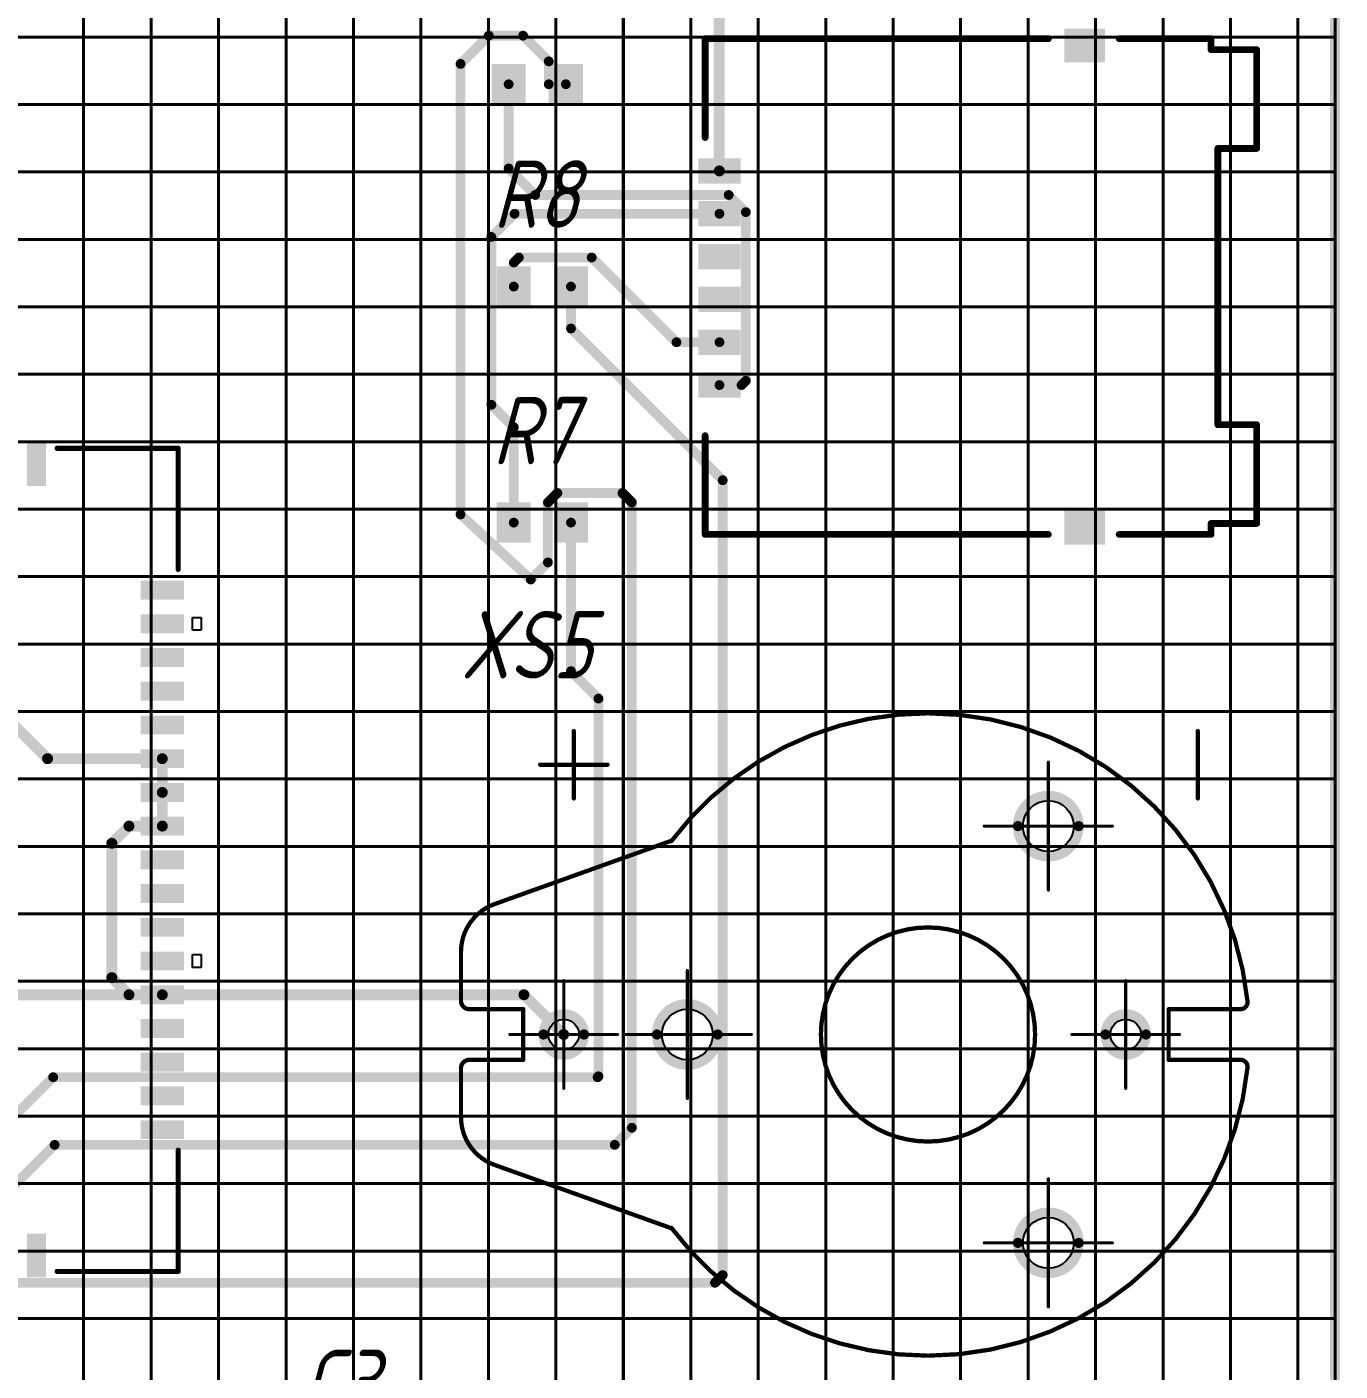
# Model space of a CAD drawing. Header units: millimetres. Extents: x 95 to 923, y 69 to 658.
# Drawn here: x 354.8 to 432.6, y 318.9 to 398.6 of the extents above; entities that cross this region are included whole.
import ezdxf

# ---------------------------------------------------------------- set-up
doc = ezdxf.new("R2010")
doc.units = ezdxf.units.MM
for name, color, linetype in [('Mechanical11', 56, 'Continuous'), ('Mechanical12', 56, 'Continuous'), ('Mechanical7', 56, 'Continuous'), ('Mechanical9', 56, 'Continuous')]:
    doc.layers.add(name, color=color, linetype=linetype)
doc.styles.add('GOST type A', font='', dxfattribs={"height": 0.2})
doc.styles.get('GOST type A').set_extended_font_data('GOST type A', italic=True)

msp = doc.modelspace()

# ---------------------------------------------------------------- hatches: boundary and pattern name
at = {"layer": 'Mechanical12'}
for points in [[(416.292, 398.522), (416.292, 396.522), (418.692, 396.522), (418.692, 398.522)], [(416.292, 398.522), (416.292, 396.522), (418.692, 396.522), (418.692, 398.522)], [(382.332, 394.028), (384.352, 394.028), (384.352, 396.416), (382.332, 396.416)], [(382.332, 394.028), (384.352, 394.028), (384.352, 396.416), (382.332, 396.416)], [(385.724, 394.028), (387.745, 394.028), (387.745, 396.416), (385.724, 396.416)], [(385.724, 394.028), (387.745, 394.028), (387.745, 396.416), (385.724, 396.416)], [(394.592, 390.832), (394.592, 389.332), (397.092, 389.332), (397.092, 390.832)], [(394.592, 390.832), (394.592, 389.332), (397.092, 389.332), (397.092, 390.832)], [(394.592, 388.292), (394.592, 386.792), (397.092, 386.792), (397.092, 388.292)], [(394.592, 388.292), (394.592, 386.792), (397.092, 386.792), (397.092, 388.292)], [(394.592, 385.752), (394.592, 384.252), (397.092, 384.252), (397.092, 385.752)], [(394.592, 385.752), (394.592, 384.252), (397.092, 384.252), (397.092, 385.752)], [(382.635, 382.028), (384.656, 382.028), (384.656, 384.416), (382.635, 384.416)], [(382.635, 382.028), (384.656, 382.028), (384.656, 384.416), (382.635, 384.416)], [(386.028, 382.028), (388.049, 382.028), (388.049, 384.416), (386.028, 384.416)], [(386.028, 382.028), (388.049, 382.028), (388.049, 384.416), (386.028, 384.416)], [(394.592, 383.212), (394.592, 381.712), (397.092, 381.712), (397.092, 383.212)], [(394.592, 383.212), (394.592, 381.712), (397.092, 381.712), (397.092, 383.212)], [(394.592, 380.672), (394.592, 379.172), (397.092, 379.172), (397.092, 380.672)], [(394.592, 380.672), (394.592, 379.172), (397.092, 379.172), (397.092, 380.672)], [(394.592, 378.132), (394.592, 376.632), (397.092, 376.632), (397.092, 378.132)], [(394.592, 378.132), (394.592, 376.632), (397.092, 376.632), (397.092, 378.132)], [(355.901, 373.977), (354.782, 373.977), (354.782, 371.396), (355.901, 371.396)], [(355.901, 373.977), (354.782, 373.977), (354.782, 371.396), (355.901, 371.396)], [(382.635, 368.028), (384.656, 368.028), (384.656, 370.416), (382.635, 370.416)], [(382.635, 368.028), (384.656, 368.028), (384.656, 370.416), (382.635, 370.416)], [(386.028, 368.028), (388.049, 368.028), (388.049, 370.416), (386.028, 370.416)], [(386.028, 368.028), (388.049, 368.028), (388.049, 370.416), (386.028, 370.416)], [(416.292, 369.922), (416.292, 367.922), (418.692, 367.922), (418.692, 369.922)], [(416.292, 369.922), (416.292, 367.922), (418.692, 367.922), (418.692, 369.922)], [(361.516, 365.781), (361.516, 364.662), (364.097, 364.662), (364.097, 365.781)], [(361.516, 365.781), (361.516, 364.662), (364.097, 364.662), (364.097, 365.781)], [(361.516, 363.781), (361.516, 362.662), (364.097, 362.662), (364.097, 363.781)], [(361.516, 363.781), (361.516, 362.662), (364.097, 362.662), (364.097, 363.781)], [(361.516, 361.781), (361.516, 360.662), (364.097, 360.662), (364.097, 361.781)], [(361.516, 361.781), (361.516, 360.662), (364.097, 360.662), (364.097, 361.781)], [(361.516, 359.781), (361.516, 358.662), (364.097, 358.662), (364.097, 359.781)], [(361.516, 359.781), (361.516, 358.662), (364.097, 358.662), (364.097, 359.781)], [(361.516, 357.781), (361.516, 356.662), (364.097, 356.662), (364.097, 357.781)], [(361.516, 357.781), (361.516, 356.662), (364.097, 356.662), (364.097, 357.781)], [(361.516, 355.781), (361.516, 354.662), (364.097, 354.662), (364.097, 355.781)], [(361.516, 355.781), (361.516, 354.662), (364.097, 354.662), (364.097, 355.781)], [(361.516, 353.781), (361.516, 352.662), (364.097, 352.662), (364.097, 353.781)], [(361.516, 353.781), (361.516, 352.662), (364.097, 352.662), (364.097, 353.781)], [(361.516, 351.781), (361.516, 350.662), (364.097, 350.662), (364.097, 351.781)], [(361.516, 351.781), (361.516, 350.662), (364.097, 350.662), (364.097, 351.781)], [(361.516, 349.781), (361.516, 348.662), (364.097, 348.662), (364.097, 349.781)], [(361.516, 349.781), (361.516, 348.662), (364.097, 348.662), (364.097, 349.781)], [(361.516, 347.781), (361.516, 346.662), (364.097, 346.662), (364.097, 347.781)], [(361.516, 347.781), (361.516, 346.662), (364.097, 346.662), (364.097, 347.781)], [(361.516, 345.781), (361.516, 344.662), (364.097, 344.662), (364.097, 345.781)], [(361.516, 345.781), (361.516, 344.662), (364.097, 344.662), (364.097, 345.781)], [(361.516, 343.781), (361.516, 342.662), (364.097, 342.662), (364.097, 343.781)], [(361.516, 343.781), (361.516, 342.662), (364.097, 342.662), (364.097, 343.781)], [(361.516, 341.781), (361.516, 340.662), (364.097, 340.662), (364.097, 341.781)], [(361.516, 341.781), (361.516, 340.662), (364.097, 340.662), (364.097, 341.781)], [(361.516, 339.781), (361.516, 338.662), (364.097, 338.662), (364.097, 339.781)], [(361.516, 339.781), (361.516, 338.662), (364.097, 338.662), (364.097, 339.781)], [(361.516, 337.781), (361.516, 336.662), (364.097, 336.662), (364.097, 337.781)], [(361.516, 337.781), (361.516, 336.662), (364.097, 336.662), (364.097, 337.781)], [(361.516, 335.781), (361.516, 334.662), (364.097, 334.662), (364.097, 335.781)], [(361.516, 335.781), (361.516, 334.662), (364.097, 334.662), (364.097, 335.781)], [(361.516, 333.781), (361.516, 332.662), (364.097, 332.662), (364.097, 333.781)], [(361.516, 333.781), (361.516, 332.662), (364.097, 332.662), (364.097, 333.781)], [(355.901, 327.048), (354.782, 327.048), (354.782, 324.466), (355.901, 324.466)], [(355.901, 327.048), (354.782, 327.048), (354.782, 324.466), (355.901, 324.466)]]:
    msp.add_hatch(color=7, dxfattribs=at).paths.add_polyline_path(points)

# ---------------------------------------------------------------- linework, layer by layer
at = {"layer": 'Mechanical11', "color": 7}
for p, q in [((415.342, 351.222), (415.342, 352.729)), ((415.342, 352.729), (415.636, 352.7)), ((415.636, 352.7), (415.919, 352.614)), ((415.919, 352.614), (416.179, 352.475)), ((416.179, 352.475), (416.408, 352.288)), ((416.408, 352.288), (416.595, 352.059)), ((416.595, 352.059), (416.734, 351.799)), ((416.734, 351.799), (416.82, 351.516)), ((413.864, 350.928), (413.835, 351.222)), ((413.835, 351.222), (415.342, 351.222)), ((413.949, 350.645), (413.864, 350.928)), ((416.849, 351.222), (415.342, 351.222)), ((415.342, 351.222), (415.342, 349.715)), ((416.82, 351.516), (416.849, 351.222)), ((414.089, 350.384), (413.949, 350.645)), ((414.276, 350.156), (414.089, 350.384)), ((414.504, 349.969), (414.276, 350.156)), ((414.765, 349.829), (414.504, 349.969)), ((415.048, 349.744), (414.765, 349.829)), ((415.342, 349.715), (415.048, 349.744)), ((393.937, 338.864), (393.937, 340.371)), ((393.937, 340.371), (394.231, 340.342)), ((394.231, 340.342), (394.514, 340.256)), ((394.514, 340.256), (394.774, 340.117)), ((394.774, 340.117), (395.003, 339.929)), ((395.003, 339.929), (395.19, 339.701)), ((395.19, 339.701), (395.329, 339.44)), ((386.607, 338.864), (387.515, 338.864)), ((386.607, 337.956), (386.607, 338.864)), ((387.515, 338.864), (387.484, 338.629)), ((392.459, 338.57), (392.43, 338.864)), ((392.43, 338.864), (393.937, 338.864)), ((395.444, 338.864), (393.937, 338.864)), ((393.937, 338.864), (393.937, 337.356)), ((395.329, 339.44), (395.415, 339.158)), ((395.415, 339.158), (395.444, 338.864)), ((419.927, 338.864), (420.835, 338.864)), ((419.927, 337.956), (419.927, 338.864)), ((420.835, 338.864), (420.804, 338.629)), ((387.061, 338.077), (386.842, 337.987)), ((387.249, 338.222), (387.061, 338.077)), ((387.393, 338.41), (387.249, 338.222)), ((387.484, 338.629), (387.393, 338.41)), ((392.544, 338.287), (392.459, 338.57)), ((392.684, 338.026), (392.544, 338.287)), ((420.381, 338.077), (420.162, 337.987)), ((420.569, 338.222), (420.381, 338.077)), ((420.713, 338.41), (420.569, 338.222)), ((420.804, 338.629), (420.713, 338.41)), ((386.842, 337.987), (386.607, 337.956)), ((392.871, 337.798), (392.684, 338.026)), ((393.099, 337.61), (392.871, 337.798)), ((393.36, 337.471), (393.099, 337.61)), ((393.643, 337.385), (393.36, 337.471)), ((393.937, 337.356), (393.643, 337.385)), ((420.162, 337.987), (419.927, 337.956)), ((415.342, 326.505), (415.342, 328.013)), ((415.342, 328.013), (415.636, 327.984)), ((415.636, 327.984), (415.919, 327.898)), ((415.919, 327.898), (416.179, 327.759)), ((416.179, 327.759), (416.408, 327.571)), ((416.408, 327.571), (416.595, 327.343)), ((416.595, 327.343), (416.734, 327.082)), ((416.734, 327.082), (416.82, 326.8)), ((413.864, 326.211), (413.835, 326.505)), ((413.835, 326.505), (415.342, 326.505)), ((413.949, 325.929), (413.864, 326.211)), ((416.849, 326.505), (415.342, 326.505)), ((415.342, 326.505), (415.342, 324.998)), ((416.82, 326.8), (416.849, 326.505)), ((414.089, 325.668), (413.949, 325.929)), ((414.276, 325.44), (414.089, 325.668)), ((414.504, 325.252), (414.276, 325.44)), ((414.765, 325.113), (414.504, 325.252)), ((415.048, 325.027), (414.765, 325.113)), ((415.342, 324.998), (415.048, 325.027))]:
    msp.add_line(p, q, dxfattribs=at)
at = {"layer": 'Mechanical12', "color": 7}
for p, q in [((364.605, 362.841), (364.605, 363.603)), ((364.605, 363.603), (365.113, 363.603)), ((365.113, 363.603), (365.113, 362.841)), ((365.113, 362.841), (364.605, 362.841)), ((414.276, 352.288), (414.504, 352.475)), ((414.504, 352.475), (414.765, 352.614)), ((414.765, 352.614), (415.048, 352.7)), ((415.048, 352.7), (415.342, 352.729)), ((415.342, 352.729), (415.342, 351.222)), ((413.864, 351.516), (413.949, 351.799)), ((413.949, 351.799), (414.089, 352.059)), ((414.089, 352.059), (414.276, 352.288)), ((413.835, 351.222), (413.864, 351.516)), ((415.342, 351.222), (413.835, 351.222)), ((415.342, 349.715), (415.342, 351.222)), ((415.342, 351.222), (416.849, 351.222)), ((416.82, 350.928), (416.734, 350.645)), ((416.849, 351.222), (416.82, 350.928)), ((416.408, 350.156), (416.179, 349.969)), ((416.595, 350.384), (416.408, 350.156)), ((416.734, 350.645), (416.595, 350.384)), ((415.636, 349.744), (415.342, 349.715)), ((415.919, 349.829), (415.636, 349.744)), ((416.179, 349.969), (415.919, 349.829)), ((364.605, 342.841), (364.605, 343.603)), ((364.605, 343.603), (365.113, 343.603)), ((365.113, 342.841), (364.605, 342.841)), ((365.113, 343.603), (365.113, 342.841)), ((385.965, 339.505), (386.153, 339.65)), ((386.153, 339.65), (386.372, 339.74)), ((386.372, 339.74), (386.607, 339.771)), ((386.607, 338.864), (386.607, 339.771)), ((386.607, 339.771), (386.842, 339.74)), ((386.607, 339.771), (386.607, 338.864)), ((386.842, 339.74), (387.061, 339.65)), ((387.061, 339.65), (387.249, 339.505)), ((392.544, 339.44), (392.684, 339.701)), ((392.684, 339.701), (392.871, 339.929)), ((392.871, 339.929), (393.099, 340.117)), ((393.099, 340.117), (393.36, 340.256)), ((393.36, 340.256), (393.643, 340.342)), ((393.643, 340.342), (393.937, 340.371)), ((393.937, 340.371), (393.937, 338.864)), ((419.285, 339.505), (419.473, 339.65)), ((419.473, 339.65), (419.692, 339.74)), ((419.692, 339.74), (419.927, 339.771)), ((419.927, 338.864), (419.927, 339.771)), ((419.927, 339.771), (420.162, 339.74)), ((419.927, 339.771), (419.927, 338.864)), ((420.162, 339.74), (420.381, 339.65)), ((420.381, 339.65), (420.569, 339.505)), ((385.699, 338.864), (385.73, 339.099)), ((386.607, 338.864), (385.699, 338.864)), ((385.699, 338.864), (386.607, 338.864)), ((385.73, 338.629), (385.699, 338.864)), ((385.73, 339.099), (385.821, 339.317)), ((385.821, 339.317), (385.965, 339.505)), ((387.515, 338.864), (386.607, 338.864)), ((386.607, 338.864), (386.607, 337.956)), ((387.249, 339.505), (387.393, 339.317)), ((387.393, 339.317), (387.484, 339.099)), ((387.484, 339.099), (387.515, 338.864)), ((392.43, 338.864), (392.459, 339.158)), ((393.937, 338.864), (392.43, 338.864)), ((392.459, 339.158), (392.544, 339.44)), ((393.937, 337.356), (393.937, 338.864)), ((393.937, 338.864), (395.444, 338.864)), ((395.444, 338.864), (395.415, 338.57)), ((419.019, 338.864), (419.05, 339.099)), ((419.927, 338.864), (419.019, 338.864)), ((419.019, 338.864), (419.927, 338.864)), ((419.05, 338.629), (419.019, 338.864)), ((419.05, 339.099), (419.141, 339.317)), ((419.141, 339.317), (419.285, 339.505)), ((420.835, 338.864), (419.927, 338.864)), ((419.927, 338.864), (419.927, 337.956)), ((420.569, 339.505), (420.713, 339.317)), ((420.713, 339.317), (420.804, 339.099)), ((420.804, 339.099), (420.835, 338.864)), ((385.821, 338.41), (385.73, 338.629)), ((385.965, 338.222), (385.821, 338.41)), ((386.153, 338.077), (385.965, 338.222)), ((386.372, 337.987), (386.153, 338.077)), ((395.329, 338.287), (395.19, 338.026)), ((395.415, 338.57), (395.329, 338.287)), ((419.141, 338.41), (419.05, 338.629)), ((419.285, 338.222), (419.141, 338.41)), ((419.473, 338.077), (419.285, 338.222)), ((419.692, 337.987), (419.473, 338.077)), ((386.607, 337.956), (386.372, 337.987)), ((394.231, 337.385), (393.937, 337.356)), ((394.514, 337.471), (394.231, 337.385)), ((394.774, 337.61), (394.514, 337.471)), ((395.003, 337.798), (394.774, 337.61)), ((395.19, 338.026), (395.003, 337.798)), ((419.927, 337.956), (419.692, 337.987)), ((414.276, 327.571), (414.504, 327.759)), ((414.504, 327.759), (414.765, 327.898)), ((414.765, 327.898), (415.048, 327.984)), ((415.048, 327.984), (415.342, 328.013)), ((415.342, 328.013), (415.342, 326.505)), ((413.864, 326.8), (413.949, 327.082)), ((413.949, 327.082), (414.089, 327.343)), ((414.089, 327.343), (414.276, 327.571)), ((413.835, 326.505), (413.864, 326.8)), ((415.342, 326.505), (413.835, 326.505)), ((415.342, 324.998), (415.342, 326.505)), ((415.342, 326.505), (416.849, 326.505)), ((416.82, 326.211), (416.734, 325.929)), ((416.849, 326.505), (416.82, 326.211)), ((416.408, 325.44), (416.179, 325.252)), ((416.595, 325.668), (416.408, 325.44)), ((416.734, 325.929), (416.595, 325.668)), ((415.636, 325.027), (415.342, 324.998)), ((415.919, 325.113), (415.636, 325.027)), ((416.179, 325.252), (415.919, 325.113))]:
    msp.add_line(p, q, dxfattribs=at)
for points, const_width in [([(432.342, 250.022), (432.342, 611.222)], 0.6), ([(432.342, 250.022), (432.342, 611.222)], 0.6), ([(432.342, 250.022), (432.342, 611.222)], 0.6), ([(432.342, 250.022), (432.342, 611.222)], 0.6), ([(395.831, 390.082), (395.831, 410.631)], 0.646), ([(380.49, 396.427), (382.166, 398.104)], 0.58), ([(382.166, 398.104), (384.198, 398.104)], 0.58), ([(384.198, 398.104), (385.722, 396.58)], 0.58), ([(394.992, 392.062), (394.992, 397.922)], 0.4), ([(394.992, 397.922), (415.342, 397.922)], 0.4), ([(419.542, 397.922), (424.992, 397.922)], 0.4), ([(424.992, 397.272), (424.992, 397.922)], 0.4), ([(424.992, 397.272), (427.692, 397.272)], 0.4), ([(427.692, 391.412), (427.692, 397.272)], 0.4), ([(380.49, 369.707), (380.49, 396.427)], 0.58), ([(385.722, 395.222), (385.722, 396.58)], 0.58), ([(383.342, 390.23), (383.342, 395.222)], 0.58), ([(385.722, 395.222), (386.734, 395.222)], 0.58), ([(425.392, 375.032), (425.392, 391.412)], 0.4), ([(425.392, 391.412), (427.692, 391.412)], 0.4), ([(383.342, 390.23), (384.917, 388.655)], 0.58), ([(395.831, 390.082), (395.842, 390.082)], 0.646), ([(384.917, 388.655), (396.39, 388.655)], 0.58), ([(396.39, 388.655), (397.406, 387.639)], 0.58), ([(382.318, 386.166), (383.694, 387.542)], 0.58), ([(383.694, 387.542), (395.842, 387.542)], 0.58), ([(397.406, 377.636), (397.406, 387.639)], 0.58), ([(382.318, 376.209), (382.318, 386.166)], 0.58), ([(383.646, 384.648), (383.944, 384.947)], 0.58), ([(383.944, 384.947), (388.266, 384.947)], 0.58), ([(388.266, 384.947), (393.291, 379.922)], 0.58), ([(383.646, 383.222), (383.646, 384.648)], 0.58), ([(387.038, 380.735), (387.038, 383.222)], 0.58), ([(387.038, 380.735), (396.034, 371.739)], 0.58), ([(393.291, 379.922), (395.842, 379.922)], 0.58), ([(397.152, 377.382), (397.406, 377.636)], 0.58), ([(395.842, 377.382), (397.152, 377.382)], 0.58), ([(382.318, 376.209), (383.646, 374.882)], 0.58), ([(383.646, 369.222), (383.646, 374.882)], 0.58), ([(425.392, 375.032), (427.692, 375.032)], 0.4), ([(427.692, 369.172), (427.692, 375.032)], 0.4), ([(394.992, 368.522), (394.992, 374.382)], 0.4), ([(356.567, 373.631), (363.751, 373.631)], 0.305), ([(363.751, 366.447), (363.751, 373.631)], 0.305), ([(396.034, 324.596), (396.034, 371.739)], 0.58), ([(385.671, 370.418), (386.23, 370.977)], 0.58), ([(386.23, 370.977), (390.091, 370.977)], 0.58), ([(390.091, 370.977), (390.65, 370.418)], 0.58), ([(380.49, 369.707), (384.655, 365.846)], 0.58), ([(385.671, 366.862), (385.671, 370.418)], 0.58), ([(390.65, 333.334), (390.65, 370.418)], 0.58), ([(387.038, 360.415), (387.038, 369.222)], 0.58), ([(424.992, 368.522), (424.992, 369.172)], 0.4), ([(424.992, 369.172), (427.692, 369.172)], 0.4), ([(394.992, 368.522), (415.342, 368.522)], 0.4), ([(419.542, 368.522), (424.992, 368.522)], 0.4), ([(384.655, 365.846), (385.671, 366.862)], 0.58), ([(387.038, 360.415), (388.668, 358.785)], 0.58), ([(388.668, 336.382), (388.668, 358.785)], 0.58), ([(353.342, 357.884), (356.004, 355.222)], 0.646), ([(387.207, 352.864), (387.207, 356.864)], 0.254), ([(424.207, 352.864), (424.207, 356.864)], 0.254), ([(356.004, 355.222), (362.807, 355.222)], 0.646), ([(362.807, 353.222), (362.807, 355.222)], 0.646), ([(385.207, 354.864), (389.207, 354.864)], 0.254), ([(362.807, 351.222), (362.807, 353.222)], 0.646), ([(359.814, 350.206), (360.83, 351.222)], 0.646), ([(360.83, 351.222), (362.807, 351.222)], 0.646), ([(359.814, 342.238), (359.814, 350.206)], 0.646), ([(382.505, 346.597), (393.017, 350.364)], 0.254), ([(380.517, 340.864), (380.517, 343.773)], 0.254), ([(359.814, 342.238), (360.83, 341.222)], 0.646), ([(352.194, 341.222), (360.83, 341.222)], 0.646), ([(360.83, 341.222), (362.807, 341.222)], 0.646), ([(362.807, 341.222), (384.249, 341.222)], 0.646), ([(384.249, 341.222), (386.607, 338.864)], 0.646), ([(381.017, 340.364), (384.207, 340.364)], 0.254), ([(384.207, 337.364), (384.207, 340.364)], 0.254), ([(422.477, 337.364), (422.477, 340.364)], 0.254), ([(422.477, 340.364), (426.707, 340.364)], 0.254), ([(381.017, 337.364), (384.207, 337.364)], 0.254), ([(422.477, 337.364), (426.707, 337.364)], 0.254), ([(347.342, 327.339), (356.334, 336.331)], 0.58), ([(356.334, 336.331), (388.618, 336.331)], 0.58), ([(380.517, 333.954), (380.517, 336.864)], 0.254), ([(388.618, 336.331), (388.668, 336.382)], 0.58), ([(389.634, 332.318), (390.65, 333.334)], 0.58), ([(351.342, 327.238), (356.422, 332.318)], 0.58), ([(356.422, 332.318), (389.634, 332.318)], 0.58), ([(363.751, 324.812), (363.751, 331.997)], 0.305), ([(382.505, 331.13), (393.017, 327.364)], 0.254), ([(356.567, 324.812), (363.751, 324.812)], 0.305), ([(395.577, 324.139), (396.034, 324.596)], 0.58), ([(349.647, 324.139), (395.577, 324.139)], 0.58)]:
    msp.add_lwpolyline(points, dxfattribs=dict(at, const_width=const_width))
for points, const_width in [([(382.021, 398.104, 1), (382.311, 398.104, 1)], 0.29), ([(382.021, 398.104, 1), (382.311, 398.104, 1)], 0.29), ([(384.053, 398.104, 1), (384.343, 398.104, 1)], 0.29), ([(384.053, 398.104, 1), (384.343, 398.104, 1)], 0.29), ([(394.892, 397.922, 1), (395.092, 397.922, 1)], 0.2), ([(394.892, 397.922, 1), (395.092, 397.922, 1)], 0.2), ([(415.242, 397.922, 1), (415.442, 397.922, 1)], 0.2), ([(419.442, 397.922, 1), (419.642, 397.922, 1)], 0.2), ([(424.892, 397.922, 1), (425.092, 397.922, 1)], 0.2), ([(424.892, 397.922, 1), (425.092, 397.922, 1)], 0.2), ([(424.892, 397.272, 1), (425.092, 397.272, 1)], 0.2), ([(424.892, 397.272, 1), (425.092, 397.272, 1)], 0.2), ([(427.592, 397.272, 1), (427.792, 397.272, 1)], 0.2), ([(427.592, 397.272, 1), (427.792, 397.272, 1)], 0.2), ([(380.345, 396.427, 1), (380.635, 396.427, 1)], 0.29), ([(380.345, 396.427, 1), (380.635, 396.427, 1)], 0.29), ([(385.577, 396.58, 1), (385.867, 396.58, 1)], 0.29), ([(385.577, 396.58, 1), (385.867, 396.58, 1)], 0.29), ([(383.197, 395.222, 1), (383.487, 395.222, 1)], 0.29), ([(385.577, 395.222, 1), (385.867, 395.222, 1)], 0.29), ([(385.577, 395.222, 1), (385.867, 395.222, 1)], 0.29), ([(386.589, 395.222, 1), (386.879, 395.222, 1)], 0.29), ([(394.892, 392.062, 1), (395.092, 392.062, 1)], 0.2), ([(425.292, 391.412, 1), (425.492, 391.412, 1)], 0.2), ([(425.292, 391.412, 1), (425.492, 391.412, 1)], 0.2), ([(427.592, 391.412, 1), (427.792, 391.412, 1)], 0.2), ([(427.592, 391.412, 1), (427.792, 391.412, 1)], 0.2), ([(383.197, 390.23, 1), (383.487, 390.23, 1)], 0.29), ([(383.197, 390.23, 1), (383.487, 390.23, 1)], 0.29), ([(395.67, 390.082, 1), (395.993, 390.082, 1)], 0.323), ([(395.67, 390.082, 1), (395.993, 390.082, 1)], 0.323), ([(395.68, 390.082, 1), (396.003, 390.082, 1)], 0.323), ([(384.772, 388.655, 1), (385.062, 388.655, 1)], 0.29), ([(384.772, 388.655, 1), (385.062, 388.655, 1)], 0.29), ([(396.245, 388.655, 1), (396.535, 388.655, 1)], 0.29), ([(396.245, 388.655, 1), (396.535, 388.655, 1)], 0.29), ([(383.549, 387.542, 1), (383.839, 387.542, 1)], 0.29), ([(383.549, 387.542, 1), (383.839, 387.542, 1)], 0.29), ([(395.697, 387.542, 1), (395.987, 387.542, 1)], 0.29), ([(397.261, 387.639, 1), (397.551, 387.639, 1)], 0.29), ([(397.261, 387.639, 1), (397.551, 387.639, 1)], 0.29), ([(382.173, 386.166, 1), (382.463, 386.166, 1)], 0.29), ([(382.173, 386.166, 1), (382.463, 386.166, 1)], 0.29), ([(383.799, 384.947, 1), (384.089, 384.947, 1)], 0.29), ([(383.799, 384.947, 1), (384.089, 384.947, 1)], 0.29), ([(388.121, 384.947, 1), (388.411, 384.947, 1)], 0.29), ([(388.121, 384.947, 1), (388.411, 384.947, 1)], 0.29), ([(383.501, 384.648, 1), (383.791, 384.648, 1)], 0.29), ([(383.501, 384.648, 1), (383.791, 384.648, 1)], 0.29), ([(383.501, 383.222, 1), (383.791, 383.222, 1)], 0.29), ([(386.893, 383.222, 1), (387.183, 383.222, 1)], 0.29), ([(386.893, 380.735, 1), (387.183, 380.735, 1)], 0.29), ([(386.893, 380.735, 1), (387.183, 380.735, 1)], 0.29), ([(393.146, 379.922, 1), (393.436, 379.922, 1)], 0.29), ([(393.146, 379.922, 1), (393.436, 379.922, 1)], 0.29), ([(395.697, 379.922, 1), (395.987, 379.922, 1)], 0.29), ([(397.261, 377.636, 1), (397.551, 377.636, 1)], 0.29), ([(397.261, 377.636, 1), (397.551, 377.636, 1)], 0.29), ([(395.697, 377.382, 1), (395.987, 377.382, 1)], 0.29), ([(397.007, 377.382, 1), (397.297, 377.382, 1)], 0.29), ([(397.007, 377.382, 1), (397.297, 377.382, 1)], 0.29), ([(382.173, 376.209, 1), (382.463, 376.209, 1)], 0.29), ([(382.173, 376.209, 1), (382.463, 376.209, 1)], 0.29), ([(383.501, 374.882, 1), (383.791, 374.882, 1)], 0.29), ([(383.501, 374.882, 1), (383.791, 374.882, 1)], 0.29), ([(425.292, 375.032, 1), (425.492, 375.032, 1)], 0.2), ([(425.292, 375.032, 1), (425.492, 375.032, 1)], 0.2), ([(427.592, 375.032, 1), (427.792, 375.032, 1)], 0.2), ([(427.592, 375.032, 1), (427.792, 375.032, 1)], 0.2), ([(394.892, 374.382, 1), (395.092, 374.382, 1)], 0.2), ([(356.491, 373.631, 1), (356.643, 373.631, 1)], 0.152), ([(363.675, 373.631, 1), (363.828, 373.631, 1)], 0.152), ([(363.675, 373.631, 1), (363.828, 373.631, 1)], 0.152), ([(395.889, 371.739, 1), (396.179, 371.739, 1)], 0.29), ([(395.889, 371.739, 1), (396.179, 371.739, 1)], 0.29), ([(386.085, 370.977, 1), (386.375, 370.977, 1)], 0.29), ([(386.085, 370.977, 1), (386.375, 370.977, 1)], 0.29), ([(389.946, 370.977, 1), (390.236, 370.977, 1)], 0.29), ([(389.946, 370.977, 1), (390.236, 370.977, 1)], 0.29), ([(380.345, 369.707, 1), (380.635, 369.707, 1)], 0.29), ([(380.345, 369.707, 1), (380.635, 369.707, 1)], 0.29), ([(385.526, 370.418, 1), (385.816, 370.418, 1)], 0.29), ([(385.526, 370.418, 1), (385.816, 370.418, 1)], 0.29), ([(390.505, 370.418, 1), (390.795, 370.418, 1)], 0.29), ([(390.505, 370.418, 1), (390.795, 370.418, 1)], 0.29), ([(383.501, 369.222, 1), (383.791, 369.222, 1)], 0.29), ([(386.893, 369.222, 1), (387.183, 369.222, 1)], 0.29), ([(424.892, 369.172, 1), (425.092, 369.172, 1)], 0.2), ([(424.892, 369.172, 1), (425.092, 369.172, 1)], 0.2), ([(427.592, 369.172, 1), (427.792, 369.172, 1)], 0.2), ([(427.592, 369.172, 1), (427.792, 369.172, 1)], 0.2), ([(394.892, 368.522, 1), (395.092, 368.522, 1)], 0.2), ([(394.892, 368.522, 1), (395.092, 368.522, 1)], 0.2), ([(415.242, 368.522, 1), (415.442, 368.522, 1)], 0.2), ([(419.442, 368.522, 1), (419.642, 368.522, 1)], 0.2), ([(424.892, 368.522, 1), (425.092, 368.522, 1)], 0.2), ([(424.892, 368.522, 1), (425.092, 368.522, 1)], 0.2), ([(385.526, 366.862, 1), (385.816, 366.862, 1)], 0.29), ([(385.526, 366.862, 1), (385.816, 366.862, 1)], 0.29), ([(363.675, 366.447, 1), (363.828, 366.447, 1)], 0.152), ([(384.51, 365.846, 1), (384.8, 365.846, 1)], 0.29), ([(384.51, 365.846, 1), (384.8, 365.846, 1)], 0.29), ([(386.893, 360.415, 1), (387.183, 360.415, 1)], 0.29), ([(386.893, 360.415, 1), (387.183, 360.415, 1)], 0.29), ([(388.523, 358.785, 1), (388.813, 358.785, 1)], 0.29), ([(388.523, 358.785, 1), (388.813, 358.785, 1)], 0.29), ([(408.136, 357.914, 1), (408.263, 357.914, 1)], 0.127), ([(408.144, 357.914, 1), (408.271, 357.914, 1)], 0.127), ([(387.143, 356.864, 1), (387.27, 356.864, 1)], 0.127), ([(424.143, 356.864, 1), (424.27, 356.864, 1)], 0.127), ([(355.842, 355.222, 1), (356.165, 355.222, 1)], 0.323), ([(355.842, 355.222, 1), (356.165, 355.222, 1)], 0.323), ([(362.645, 355.222, 1), (362.968, 355.222, 1)], 0.323), ([(362.645, 355.222, 1), (362.968, 355.222, 1)], 0.323), ([(385.143, 354.864, 1), (385.27, 354.864, 1)], 0.127), ([(389.143, 354.864, 1), (389.27, 354.864, 1)], 0.127), ([(362.645, 353.222, 1), (362.968, 353.222, 1)], 0.323), ([(362.645, 353.222, 1), (362.968, 353.222, 1)], 0.323), ([(417.142, 351.222, 1), (413.542, 351.222, 1)], 0.6), ([(417.142, 351.222, 1), (413.542, 351.222, 1)], 0.6), ([(387.143, 352.864, 1), (387.27, 352.864, 1)], 0.127), ([(424.143, 352.864, 1), (424.27, 352.864, 1)], 0.127), ([(360.668, 351.222, 1), (360.991, 351.222, 1)], 0.323), ([(360.668, 351.222, 1), (360.991, 351.222, 1)], 0.323), ([(362.645, 351.222, 1), (362.968, 351.222, 1)], 0.323), ([(362.645, 351.222, 1), (362.968, 351.222, 1)], 0.323), ([(413.392, 351.222, 1), (413.692, 351.222, 1)], 0.3), ([(413.392, 351.222, 1), (413.692, 351.222, 1)], 0.3), ([(416.992, 351.222, 1), (417.292, 351.222, 1)], 0.3), ([(416.992, 351.222, 1), (417.292, 351.222, 1)], 0.3), ([(359.652, 350.206, 1), (359.975, 350.206, 1)], 0.323), ([(359.652, 350.206, 1), (359.975, 350.206, 1)], 0.323), ([(392.93, 350.332, 1), (393.057, 350.332, 1)], 0.127), ([(392.953, 350.364, 1), (393.08, 350.364, 1)], 0.127), ([(382.427, 346.592, 1), (382.554, 346.592, 1)], 0.127), ([(382.442, 346.597, 1), (382.569, 346.597, 1)], 0.127), ([(414.557, 338.864, 1), (401.857, 338.864, 1)], 0.254), ([(380.453, 343.773, 1), (380.58, 343.773, 1)], 0.127), ([(380.453, 343.773, 1), (380.58, 343.773, 1)], 0.127), ([(359.652, 342.238, 1), (359.975, 342.238, 1)], 0.323), ([(359.652, 342.238, 1), (359.975, 342.238, 1)], 0.323), ([(360.668, 341.222, 1), (360.991, 341.222, 1)], 0.323), ([(360.668, 341.222, 1), (360.991, 341.222, 1)], 0.323), ([(360.668, 341.222, 1), (360.991, 341.222, 1)], 0.323), ([(362.645, 341.222, 1), (362.968, 341.222, 1)], 0.323), ([(362.645, 341.222, 1), (362.968, 341.222, 1)], 0.323), ([(384.087, 341.222, 1), (384.41, 341.222, 1)], 0.323), ([(384.087, 341.222, 1), (384.41, 341.222, 1)], 0.323), ([(380.453, 340.864, 1), (380.58, 340.864, 1)], 0.127), ([(380.453, 340.864, 1), (380.58, 340.864, 1)], 0.127), ([(380.953, 340.364, 1), (381.08, 340.364, 1)], 0.127), ([(380.953, 340.364, 1), (381.08, 340.364, 1)], 0.127), ([(384.143, 340.364, 1), (384.27, 340.364, 1)], 0.127), ([(384.143, 340.364, 1), (384.27, 340.364, 1)], 0.127), ([(395.737, 338.864, 1), (392.137, 338.864, 1)], 0.6), ([(395.737, 338.864, 1), (392.137, 338.864, 1)], 0.6), ([(422.413, 340.364, 1), (422.54, 340.364, 1)], 0.127), ([(422.413, 340.364, 1), (422.54, 340.364, 1)], 0.127), ([(426.643, 340.364, 1), (426.77, 340.364, 1)], 0.127), ([(426.643, 340.364, 1), (426.77, 340.364, 1)], 0.127), ([(427.086, 340.858, 1), (427.213, 340.858, 1)], 0.127), ([(427.093, 340.783, 1), (427.22, 340.783, 1)], 0.127), ([(387.807, 338.864, 1), (385.407, 338.864, 1)], 0.6), ([(387.807, 338.864, 1), (385.407, 338.864, 1)], 0.6), ([(421.127, 338.864, 1), (418.727, 338.864, 1)], 0.6), ([(421.127, 338.864, 1), (418.727, 338.864, 1)], 0.6), ([(385.257, 338.864, 1), (385.557, 338.864, 1)], 0.3), ([(385.257, 338.864, 1), (385.557, 338.864, 1)], 0.3), ([(386.445, 338.864, 1), (386.768, 338.864, 1)], 0.323), ([(387.657, 338.864, 1), (387.957, 338.864, 1)], 0.3), ([(387.657, 338.864, 1), (387.957, 338.864, 1)], 0.3), ([(391.987, 338.864, 1), (392.287, 338.864, 1)], 0.3), ([(391.987, 338.864, 1), (392.287, 338.864, 1)], 0.3), ([(395.587, 338.864, 1), (395.887, 338.864, 1)], 0.3), ([(395.587, 338.864, 1), (395.887, 338.864, 1)], 0.3), ([(401.793, 338.864, 1), (401.92, 338.864, 1)], 0.127), ([(414.493, 338.864, 1), (414.62, 338.864, 1)], 0.127), ([(418.577, 338.864, 1), (418.877, 338.864, 1)], 0.3), ([(418.577, 338.864, 1), (418.877, 338.864, 1)], 0.3), ([(420.977, 338.864, 1), (421.277, 338.864, 1)], 0.3), ([(420.977, 338.864, 1), (421.277, 338.864, 1)], 0.3), ([(380.953, 337.364, 1), (381.08, 337.364, 1)], 0.127), ([(380.953, 337.364, 1), (381.08, 337.364, 1)], 0.127), ([(384.143, 337.364, 1), (384.27, 337.364, 1)], 0.127), ([(384.143, 337.364, 1), (384.27, 337.364, 1)], 0.127), ([(422.413, 337.364, 1), (422.54, 337.364, 1)], 0.127), ([(422.413, 337.364, 1), (422.54, 337.364, 1)], 0.127), ([(426.64, 337.364, 1), (426.767, 337.364, 1)], 0.127), ([(426.643, 337.364, 1), (426.77, 337.364, 1)], 0.127), ([(356.189, 336.331, 1), (356.479, 336.331, 1)], 0.29), ([(356.189, 336.331, 1), (356.479, 336.331, 1)], 0.29), ([(380.453, 336.864, 1), (380.58, 336.864, 1)], 0.127), ([(380.453, 336.864, 1), (380.58, 336.864, 1)], 0.127), ([(388.473, 336.331, 1), (388.763, 336.331, 1)], 0.29), ([(388.473, 336.331, 1), (388.763, 336.331, 1)], 0.29), ([(388.523, 336.382, 1), (388.813, 336.382, 1)], 0.29), ([(388.523, 336.382, 1), (388.813, 336.382, 1)], 0.29), ([(427.086, 336.869, 1), (427.213, 336.869, 1)], 0.127), ([(427.093, 336.941, 1), (427.22, 336.941, 1)], 0.127), ([(380.453, 333.954, 1), (380.58, 333.954, 1)], 0.127), ([(380.453, 333.954, 1), (380.58, 333.954, 1)], 0.127), ([(390.505, 333.334, 1), (390.795, 333.334, 1)], 0.29), ([(390.505, 333.334, 1), (390.795, 333.334, 1)], 0.29), ([(356.277, 332.318, 1), (356.567, 332.318, 1)], 0.29), ([(356.277, 332.318, 1), (356.567, 332.318, 1)], 0.29), ([(389.489, 332.318, 1), (389.779, 332.318, 1)], 0.29), ([(389.489, 332.318, 1), (389.779, 332.318, 1)], 0.29), ([(363.675, 331.997, 1), (363.828, 331.997, 1)], 0.152), ([(382.427, 331.135, 1), (382.554, 331.135, 1)], 0.127), ([(382.442, 331.13, 1), (382.569, 331.13, 1)], 0.127), ([(417.142, 326.505, 1), (413.542, 326.505, 1)], 0.6), ([(417.142, 326.505, 1), (413.542, 326.505, 1)], 0.6), ([(392.93, 327.395, 1), (393.057, 327.395, 1)], 0.127), ([(392.953, 327.364, 1), (393.08, 327.364, 1)], 0.127), ([(413.392, 326.505, 1), (413.692, 326.505, 1)], 0.3), ([(413.392, 326.505, 1), (413.692, 326.505, 1)], 0.3), ([(416.992, 326.505, 1), (417.292, 326.505, 1)], 0.3), ([(416.992, 326.505, 1), (417.292, 326.505, 1)], 0.3), ([(356.491, 324.812, 1), (356.643, 324.812, 1)], 0.152), ([(363.675, 324.812, 1), (363.828, 324.812, 1)], 0.152), ([(363.675, 324.812, 1), (363.828, 324.812, 1)], 0.152), ([(395.889, 324.596, 1), (396.179, 324.596, 1)], 0.29), ([(395.889, 324.596, 1), (396.179, 324.596, 1)], 0.29), ([(395.432, 324.139, 1), (395.722, 324.139, 1)], 0.29), ([(395.432, 324.139, 1), (395.722, 324.139, 1)], 0.29), ([(408.136, 319.814, 1), (408.263, 319.814, 1)], 0.127), ([(408.144, 319.814, 1), (408.271, 319.814, 1)], 0.127)]:
    msp.add_lwpolyline(points, format="xyb", close=True, dxfattribs=dict(at, const_width=const_width))
at = {"layer": 'Mechanical12', "color": 7, "const_width": 0.254}
for points in [[(392.993, 350.332, -0.235469), (408.199, 357.914)], [(408.207, 357.914, -0.383864), (427.149, 340.858)], [(380.517, 343.773, -0.315299), (382.491, 346.592)], [(381.017, 340.364, -0.414214), (380.517, 340.864)], [(427.157, 340.783, -0.414214), (426.707, 340.364)], [(380.517, 336.864, -0.414214), (381.017, 337.364)], [(426.704, 337.364, -0.424475), (427.157, 336.941)], [(427.149, 336.869, -0.383864), (408.207, 319.814)], [(382.491, 331.135, -0.315299), (380.517, 333.954)], [(408.199, 319.814, -0.235469), (392.993, 327.395)]]:
    msp.add_lwpolyline(points, format="xyb", dxfattribs=at)
at = {"layer": 'Mechanical7', "color": 7, "const_width": 0.18}
for points in [[(415.342, 347.422), (415.342, 355.022)], [(415.342, 347.722), (415.342, 354.722)], [(411.542, 351.222), (419.142, 351.222)], [(411.842, 351.222), (418.842, 351.222)], [(386.607, 335.664), (386.607, 342.064)], [(393.937, 335.064), (393.937, 342.664)], [(393.937, 335.364), (393.937, 342.364)], [(419.927, 335.664), (419.927, 342.064)], [(386.607, 335.964), (386.607, 341.764)], [(419.927, 335.964), (419.927, 341.764)], [(383.407, 338.864), (389.807, 338.864)], [(383.707, 338.864), (389.507, 338.864)], [(390.137, 338.864), (397.737, 338.864)], [(390.437, 338.864), (397.437, 338.864)], [(416.727, 338.864), (423.127, 338.864)], [(417.027, 338.864), (422.827, 338.864)], [(415.342, 322.705), (415.342, 330.305)], [(415.342, 323.005), (415.342, 330.005)], [(411.542, 326.505), (419.142, 326.505)], [(411.842, 326.505), (418.842, 326.505)]]:
    msp.add_lwpolyline(points, dxfattribs=at)
at = {"layer": 'Mechanical7', "color": 7, "const_width": 0.09}
for points in [[(415.297, 355.022, 1), (415.387, 355.022, 1)], [(415.297, 354.722, 1), (415.387, 354.722, 1)], [(411.497, 351.222, 1), (411.587, 351.222, 1)], [(411.797, 351.222, 1), (411.887, 351.222, 1)], [(418.797, 351.222, 1), (418.887, 351.222, 1)], [(419.097, 351.222, 1), (419.187, 351.222, 1)], [(415.297, 347.722, 1), (415.387, 347.722, 1)], [(415.297, 347.422, 1), (415.387, 347.422, 1)], [(386.562, 342.064, 1), (386.652, 342.064, 1)], [(393.892, 342.664, 1), (393.982, 342.664, 1)], [(393.892, 342.364, 1), (393.982, 342.364, 1)], [(419.882, 342.064, 1), (419.972, 342.064, 1)], [(386.562, 341.764, 1), (386.652, 341.764, 1)], [(419.882, 341.764, 1), (419.972, 341.764, 1)], [(383.362, 338.864, 1), (383.452, 338.864, 1)], [(383.662, 338.864, 1), (383.752, 338.864, 1)], [(389.462, 338.864, 1), (389.552, 338.864, 1)], [(389.762, 338.864, 1), (389.852, 338.864, 1)], [(390.092, 338.864, 1), (390.182, 338.864, 1)], [(390.392, 338.864, 1), (390.482, 338.864, 1)], [(397.392, 338.864, 1), (397.482, 338.864, 1)], [(397.692, 338.864, 1), (397.782, 338.864, 1)], [(416.682, 338.864, 1), (416.772, 338.864, 1)], [(416.982, 338.864, 1), (417.072, 338.864, 1)], [(422.782, 338.864, 1), (422.872, 338.864, 1)], [(423.082, 338.864, 1), (423.172, 338.864, 1)], [(386.562, 335.964, 1), (386.652, 335.964, 1)], [(386.562, 335.664, 1), (386.652, 335.664, 1)], [(419.882, 335.964, 1), (419.972, 335.964, 1)], [(419.882, 335.664, 1), (419.972, 335.664, 1)], [(393.892, 335.364, 1), (393.982, 335.364, 1)], [(393.892, 335.064, 1), (393.982, 335.064, 1)], [(415.297, 330.305, 1), (415.387, 330.305, 1)], [(415.297, 330.005, 1), (415.387, 330.005, 1)], [(411.497, 326.505, 1), (411.587, 326.505, 1)], [(411.797, 326.505, 1), (411.887, 326.505, 1)], [(418.797, 326.505, 1), (418.887, 326.505, 1)], [(419.097, 326.505, 1), (419.187, 326.505, 1)], [(415.297, 323.005, 1), (415.387, 323.005, 1)], [(415.297, 322.705, 1), (415.387, 322.705, 1)]]:
    msp.add_lwpolyline(points, format="xyb", close=True, dxfattribs=at)
at = {"layer": 'Mechanical9', "color": 7, "const_width": 0.18}
for points in [[(358.142, 250.022), (358.142, 611.222)], [(362.142, 250.022), (362.142, 611.222)], [(366.142, 250.022), (366.142, 611.222)], [(370.142, 250.022), (370.142, 611.222)], [(374.142, 250.022), (374.142, 611.222)], [(378.142, 250.022), (378.142, 611.222)], [(382.142, 250.022), (382.142, 611.222)], [(386.142, 250.022), (386.142, 611.222)], [(390.142, 250.022), (390.142, 611.222)], [(394.142, 250.022), (394.142, 611.222)], [(398.142, 250.022), (398.142, 611.222)], [(402.142, 250.022), (402.142, 611.222)], [(406.142, 250.022), (406.142, 611.222)], [(410.142, 250.022), (410.142, 611.222)], [(414.142, 250.022), (414.142, 611.222)], [(418.142, 250.022), (418.142, 611.222)], [(422.142, 250.022), (422.142, 611.222)], [(426.142, 250.022), (426.142, 611.222)], [(430.142, 250.022), (430.142, 611.222)], [(432.342, 250.022), (432.342, 611.222)], [(190.142, 398.022), (432.342, 398.022)], [(190.142, 394.022), (432.342, 394.022)], [(190.142, 390.022), (432.342, 390.022)], [(190.142, 386.022), (432.342, 386.022)], [(190.142, 382.022), (432.342, 382.022)], [(190.142, 378.022), (432.342, 378.022)], [(190.142, 374.022), (432.342, 374.022)], [(190.142, 370.022), (432.342, 370.022)], [(190.142, 366.022), (432.342, 366.022)], [(190.142, 362.022), (432.342, 362.022)], [(190.142, 358.022), (432.342, 358.022)], [(190.142, 354.022), (432.342, 354.022)], [(190.142, 350.022), (432.342, 350.022)], [(190.142, 346.022), (432.342, 346.022)], [(190.142, 342.022), (432.342, 342.022)], [(190.142, 338.022), (432.342, 338.022)], [(190.142, 334.022), (432.342, 334.022)], [(190.142, 330.022), (432.342, 330.022)], [(190.142, 326.022), (432.342, 326.022)], [(190.142, 322.022), (432.342, 322.022)]]:
    msp.add_lwpolyline(points, dxfattribs=at)
at = {"layer": 'Mechanical9', "color": 7, "const_width": 0.09}
for points in [[(432.297, 398.022, 1), (432.387, 398.022, 1)], [(432.297, 394.022, 1), (432.387, 394.022, 1)], [(432.297, 390.022, 1), (432.387, 390.022, 1)], [(432.297, 386.022, 1), (432.387, 386.022, 1)], [(432.297, 382.022, 1), (432.387, 382.022, 1)], [(432.297, 378.022, 1), (432.387, 378.022, 1)], [(432.297, 374.022, 1), (432.387, 374.022, 1)], [(432.297, 370.022, 1), (432.387, 370.022, 1)], [(432.297, 366.022, 1), (432.387, 366.022, 1)], [(432.297, 362.022, 1), (432.387, 362.022, 1)], [(432.297, 358.022, 1), (432.387, 358.022, 1)], [(432.297, 354.022, 1), (432.387, 354.022, 1)], [(432.297, 350.022, 1), (432.387, 350.022, 1)], [(432.297, 346.022, 1), (432.387, 346.022, 1)], [(432.297, 342.022, 1), (432.387, 342.022, 1)], [(432.297, 338.022, 1), (432.387, 338.022, 1)], [(432.297, 334.022, 1), (432.387, 334.022, 1)], [(432.297, 330.022, 1), (432.387, 330.022, 1)], [(432.297, 326.022, 1), (432.387, 326.022, 1)], [(432.297, 322.022, 1), (432.387, 322.022, 1)]]:
    msp.add_lwpolyline(points, format="xyb", close=True, dxfattribs=at)

# ---------------------------------------------------------------- texts
at = {"layer": 'Mechanical7', "color": 7, "style": 'GOST type A'}
for s, p in [('R8', (382.388, 386.706)), ('R7', (382.358, 372.685)), ('XS5', (380.483, 359.982)), ('C3', (370.939, 316.163))]:
    msp.add_text(s, height=4, dxfattribs=at).set_placement(p)

doc.saveas('drawing.dxf')
